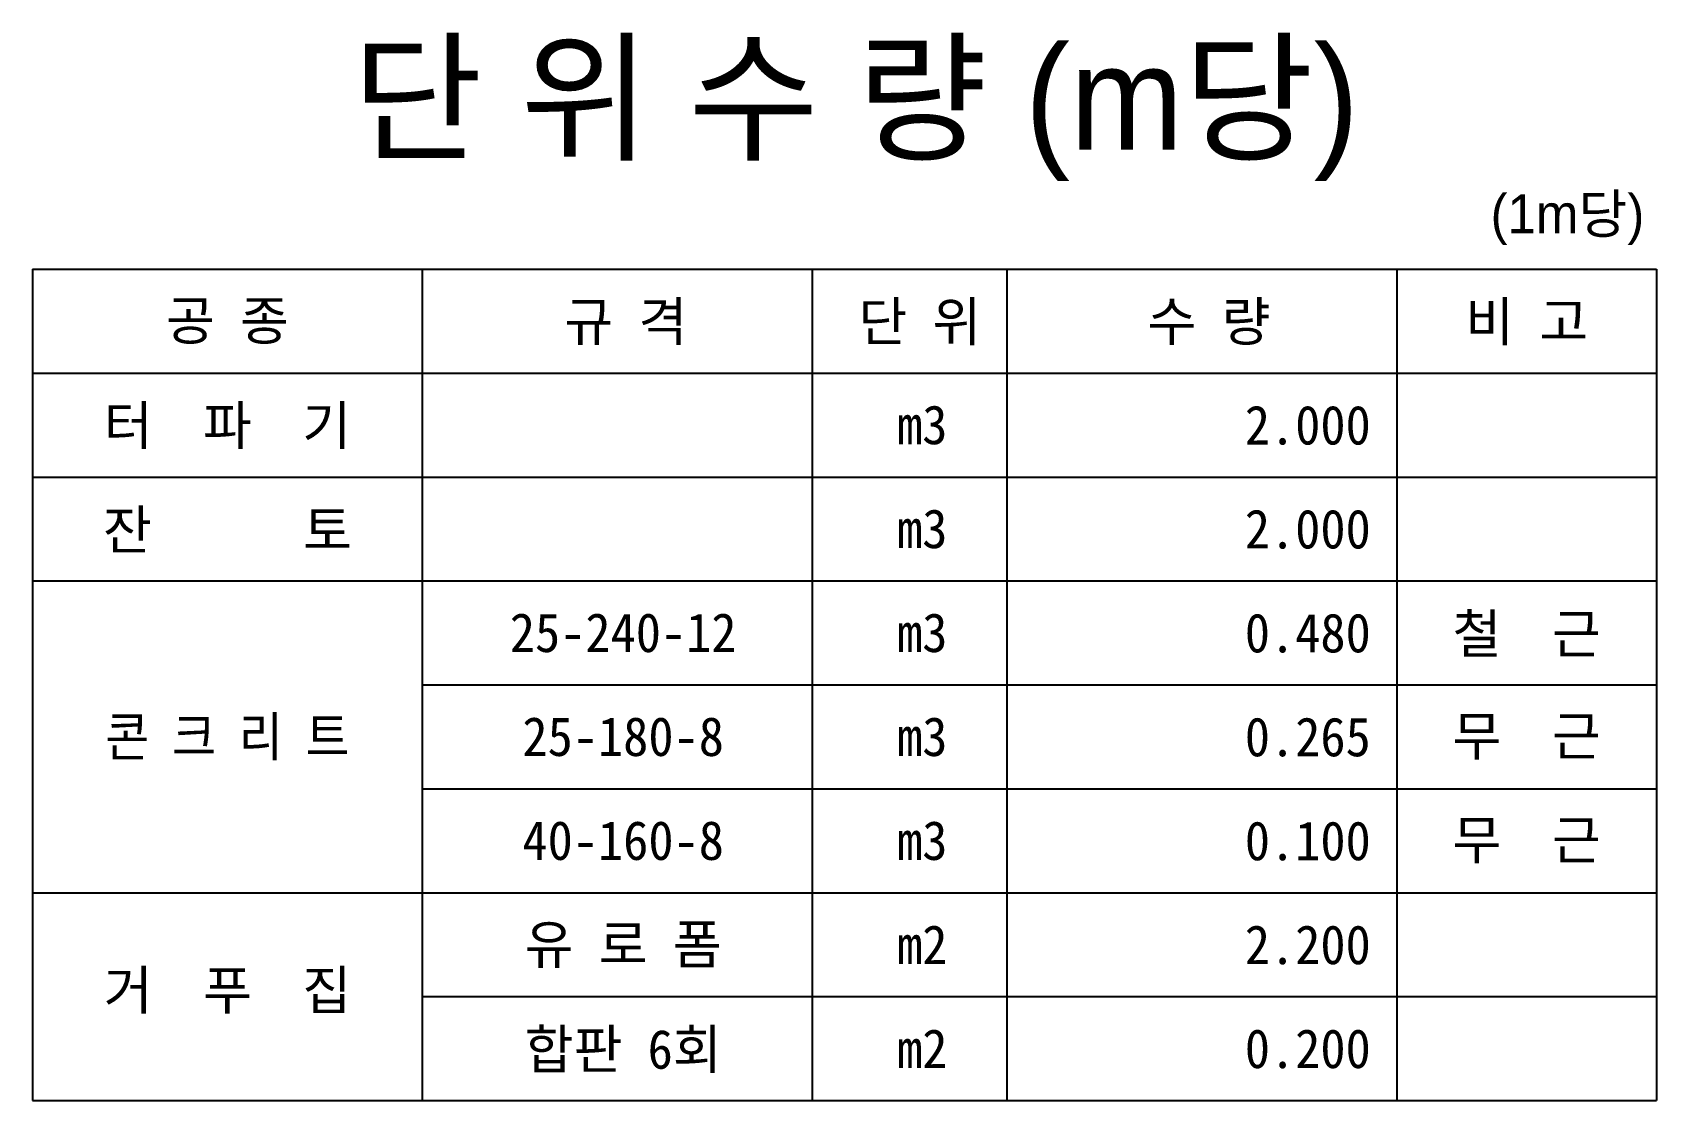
# Model space of a CAD drawing. Header units: millimetres. Extents: x 381 to 2337, y -50 to 586.
# Drawn here: x 799.9 to 924.9, y 140.3 to 222.5 of the extents above; entities that cross this region are included whole.
import ezdxf
from ezdxf.enums import TextEntityAlignment as Align

# ---------------------------------------------------------------- set-up
doc = ezdxf.new("R2010")
doc.units = ezdxf.units.MM
doc.header["$LTSCALE"] = 10
doc.layers.add('t05', color=7, linetype='Continuous')
doc.layers.add('t08', color=7, linetype='Continuous')
doc.styles.add('HY헤드라인M', font='H2HDRM.TTF')
doc.styles.add('돋움체', font='DotumChe.ttf')

msp = doc.modelspace()

# ---------------------------------------------------------------- linework, layer by layer
at = {"color": 7}
for p, q in [((799.86, 204.26), (799.86, 140.26)), ((799.86, 204.26), (924.86, 204.26)), ((924.86, 204.26), (924.86, 140.26)), ((799.86, 140.26), (924.86, 140.26)), ((799.86, 140.26), (924.86, 140.26))]:
    msp.add_line(p, q, dxfattribs=at)
at = {"color": 1}
for p, q in [((829.86, 204.26), (829.86, 140.26)), ((859.86, 204.26), (859.86, 140.26)), ((874.86, 204.26), (874.86, 140.26)), ((904.86, 204.26), (904.86, 140.26)), ((799.86, 196.26), (924.86, 196.26)), ((799.86, 188.26), (924.86, 188.26)), ((799.86, 180.26), (924.86, 180.26)), ((829.86, 172.26), (924.86, 172.26)), ((829.86, 164.26), (924.86, 164.26)), ((799.86, 156.26), (924.86, 156.26)), ((829.86, 148.26), (924.86, 148.26))]:
    msp.add_line(p, q, dxfattribs=at)

# ---------------------------------------------------------------- texts
at = {"style": '돋움체'}
for s, p in [('공 종', (814.86, 200.26)), ('규 격', (845.52, 200.26)), ('단 위', (868.15, 200.26)), ('수 량', (890.41, 200.26)), ('비 고', (914.86, 200.26)), ('터  파  기', (814.86, 192.26)), ('m3', (868.34, 192.26)), ('잔      토', (814.86, 184.26)), ('m3', (868.34, 184.26)), ('25-240-12', (845.32, 176.26)), ('m3', (868.34, 176.26)), ('철  근', (914.86, 176.26)), ('무  근', (914.86, 168.26)), ('25-180-8', (845.32, 168.26)), ('m3', (868.34, 168.26)), ('40-160-8', (845.32, 160.26)), ('m3', (868.34, 160.26)), ('무  근', (914.86, 160.26)), ('유 로 폼', (845.32, 152.26)), ('m2', (868.34, 152.26)), ('거  푸  집', (814.86, 148.79)), ('합판 6회', (845.32, 144.26)), ('m2', (868.34, 144.26))]:
    msp.add_text(s, height=3, dxfattribs=at).set_placement(p, align=Align.MIDDLE)
for s, p in [('2.000', (902.86, 192.26)), ('2.000', (902.86, 184.26)), ('0.480', (902.86, 176.26)), ('0.265', (902.86, 168.26)), ('0.100', (902.86, 160.26)), ('2.200', (902.86, 152.26)), ('0.200', (902.86, 144.26))]:
    msp.add_text(s, height=3, dxfattribs=at).set_placement(p, align=Align.MIDDLE_RIGHT)
at = {"style": '돋움체', "width": 0.9}
msp.add_text('콘 크 리 트', height=3, dxfattribs=at).set_placement((814.86, 168.31), align=Align.MIDDLE)
at = {"layer": 't05', "style": 'HY헤드라인M'}
msp.add_text('(1m당)', height=3, dxfattribs=at).set_placement((918, 208.26), align=Align.MIDDLE)
at = {"layer": 't08', "style": 'HY헤드라인M'}
msp.add_text('단 위 수 량 (m당)', height=8, dxfattribs=at).set_placement((863.2, 216.76), align=Align.MIDDLE)

doc.saveas('drawing.dxf')
